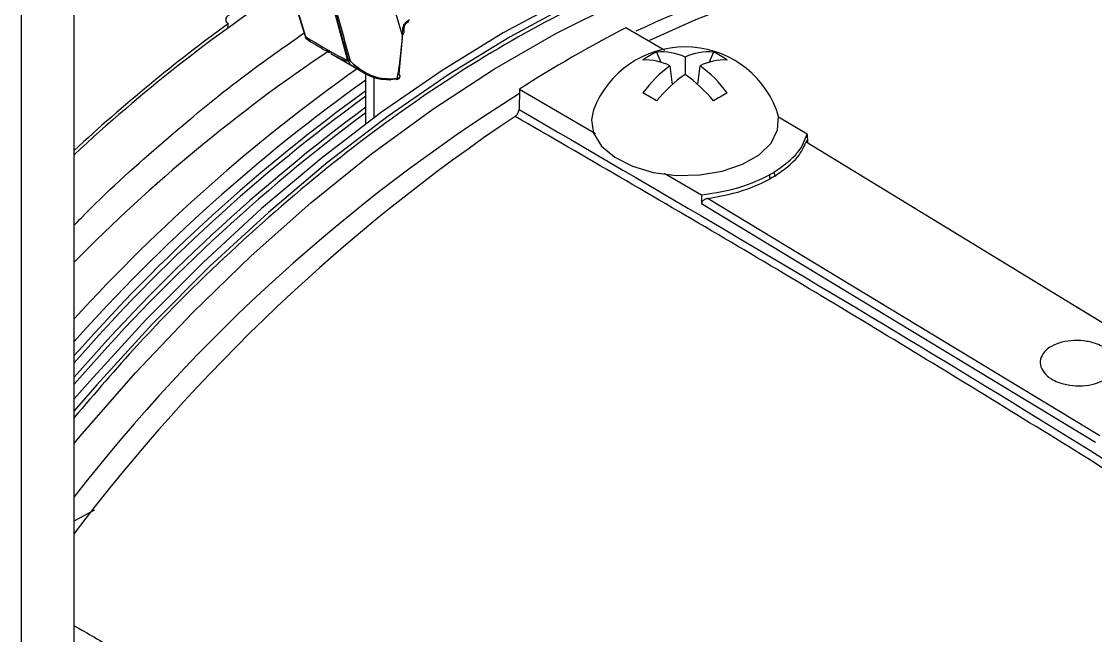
# Model space of a CAD drawing. Extents: x 16.7 to 113.1, y 4.5 to 84.5.
# Drawn here: x 79.954 to 82.658, y 12.36 to 13.907 of the extents above; entities that cross this region are included whole.
import ezdxf

# ---------------------------------------------------------------- set-up
doc = ezdxf.new("R2010")
doc.units = 0
doc.header["$MEASUREMENT"] = 0
doc.layers.add('OBJECT', color=7, linetype='CONTINUOUS')

msp = doc.modelspace()

# ---------------------------------------------------------------- linework, layer by layer
at = {"layer": 'OBJECT'}
for p, q in [((80.0866, 8.0781), (80.0866, 15.4047)), ((79.9537, 8.0014), (79.9537, 15.3279)), ((80.5999, 14.0901), (80.6698, 13.8641)), ((80.67, 13.8682), (80.6017, 14.0889)), ((80.7748, 13.8113), (80.7245, 13.9991)), ((80.7256, 13.9984), (80.7759, 13.8106)), ((80.9125, 13.8741), (80.8794, 13.9865)), ((80.4745, 13.8915), (80.4745, 13.9014)), ((80.9047, 13.7742), (80.9138, 13.8749)), ((80.9132, 13.8885), (80.9125, 13.8741)), ((81.574, 13.8336), (81.4758, 13.8913)), ((80.6723, 13.8624), (80.6696, 13.8646)), ((80.7329, 13.8261), (80.7863, 13.7953)), ((81.5528, 13.8297), (81.5637, 13.8042)), ((81.6963, 13.8297), (81.6854, 13.8042)), ((80.7819, 13.8071), (80.7759, 13.8106)), ((80.7863, 13.7953), (80.8194, 13.7762)), ((81.5928, 13.7484), (81.5867, 13.7954)), ((81.6246, 13.8172), (81.6246, 13.7735)), ((81.6564, 13.7484), (81.6624, 13.7954)), ((80.8205, 13.649), (80.8205, 13.7765)), ((80.8417, 13.6647), (80.8417, 13.7673)), ((80.8812, 13.7608), (80.8973, 13.7622)), ((80.8994, 13.7637), (80.8819, 13.7619)), ((81.2076, 13.7364), (81.2065, 13.6856)), ((81.2076, 13.7364), (81.3991, 13.625)), ((81.932, 13.6234), (81.8598, 13.6658)), ((81.932, 13.6234), (81.9328, 13.6016)), ((81.9296, 13.6035), (82.912, 13.0041)), ((81.572, 13.5245), (81.666, 13.4698)), ((81.8504, 13.5172), (81.8501, 13.5279)), ((81.8374, 13.5206), (81.8376, 13.5098)), ((81.666, 13.4698), (81.6657, 13.4474)), ((82.6582, 12.8461), (81.6657, 13.4474)), ((81.6827, 13.461), (82.6687, 12.8636)), ((82.6108, 13.1879), (82.912, 13.0041)), ((80.0866, 12.6487), (80.1381, 12.6768))]:
    msp.add_line(p, q, dxfattribs=at)
at = {"layer": 'OBJECT', "flags": 128}
for points in [[(82.4751, 14.1825), (82.3438, 14.1992), (82.2077, 14.2031), (82.0672, 14.1943), (81.9229, 14.1727), (81.7755, 14.1384), (81.6256, 14.0916), (81.4738, 14.0325), (81.3207, 13.9612), (81.167, 13.8782), (81.0133, 13.7837), (80.8602, 13.6782), (80.7084, 13.5621), (80.5584, 13.4358), (80.4111, 13.2999), (80.2668, 13.155), (80.1263, 13.0016), (80.0866, 12.9559)], [(82.4921, 14.1727), (82.3608, 14.1894), (82.2246, 14.1934), (82.0841, 14.1845), (81.9399, 14.1629), (81.7925, 14.1286), (81.6426, 14.0818), (81.4908, 14.0227), (81.3377, 13.9514), (81.184, 13.8684), (81.0302, 13.7739), (80.8771, 13.6684), (80.7253, 13.5523), (80.5754, 13.426), (80.428, 13.2901), (80.2838, 13.1452), (80.1433, 12.9918), (80.0866, 12.9263)], [(80.0866, 12.8439), (80.1016, 12.8619), (80.2412, 13.0221), (80.385, 13.1739), (80.5323, 13.3168), (80.6826, 13.4502), (80.8353, 13.5734), (80.9896, 13.686), (81.1449, 13.7874), (81.3005, 13.8772), (81.4559, 13.9551), (81.6102, 14.0207), (81.7628, 14.0737), (81.9131, 14.1139), (82.0605, 14.1412), (82.2043, 14.1553), (82.3438, 14.1563), (82.4786, 14.1442), (82.6079, 14.1189)], [(81.5355, 13.8596), (81.6515, 13.9122), (81.8145, 13.9748), (81.9752, 14.023), (82.1328, 14.0566), (82.2866, 14.0753), (82.4358, 14.0793), (82.5796, 14.0683), (82.7174, 14.0425)], [(80.9172, 13.879), (80.9176, 13.8891), (80.9178, 13.8934)], [(80.8819, 13.7619), (80.8819, 13.7608), (80.8819, 13.7599), (80.8818, 13.7593), (80.8817, 13.759), (80.8816, 13.759), (80.8814, 13.7593), (80.8813, 13.7599), (80.8812, 13.7608)], [(80.8994, 13.7637), (80.8993, 13.7625), (80.8992, 13.7615), (80.899, 13.7609), (80.8987, 13.7605), (80.8985, 13.7605)], [(81.3941, 13.6841), (81.3887, 13.6592), (81.3943, 13.6252), (81.4143, 13.593), (81.4475, 13.5648), (81.4919, 13.5422), (81.5446, 13.5267), (81.6024, 13.5192), (81.6615, 13.5203), (81.7183, 13.5298), (81.7692, 13.5472), (81.811, 13.5714), (81.8412, 13.6008), (81.8577, 13.6336), (81.8595, 13.6677), (81.8551, 13.6841)]]:
    msp.add_lwpolyline(points, dxfattribs=at)
at = {"layer": 'OBJECT'}
for centre, radius, start, end in [((82.3636, 12.0845), 1.994, 90.747, 115.6342), ((82.8667, 10.5957), 4.0722, 123.3411, 133.0546), ((82.9381, 10.5137), 4.1888, 126.0257, 132.9015), ((80.9113, 13.8799), 0.00589, 281.6413, 350.9635), ((80.912, 13.8943), 0.00586, 281.5276, 351.9959), ((82.9535, 11.0219), 3.2275, 117.2472, 122.7474), ((82.9926, 10.4544), 4.0674, 123.8139, 135.5995), ((81.6246, 13.5964), 0.2466, 20.836, 159.164), ((81.6174, 13.6781), 0.1648, 113.0751, 126.9196), ((81.5662, 13.6943), 0.1361, 64.606, 95.6228), ((81.683, 13.6943), 0.1361, 84.3771, 115.394), ((81.6317, 13.6781), 0.1648, 53.0803, 66.9251), ((80.8001, 13.8299), 0.0321, 217.2108, 221.1806), ((80.7871, 13.83), 0.0224, 236.7566, 240.0193), ((80.7988, 13.8156), 0.0238, 196.5003, 238.3694), ((81.5247, 13.6715), 0.1385, 63.4129, 92.5896), ((81.7716, 13.5423), 0.3134, 126.163, 143.8844), ((81.7244, 13.6715), 0.1385, 87.4104, 116.5871), ((81.4775, 13.5423), 0.3134, 36.1156, 53.837), ((83.3481, 10.1867), 4.4119, 125.2908, 137.6675), ((80.8973, 13.7704), 0.01, 277.3788, 351.6796), ((80.8999, 13.7713), 0.00768, 266.7787, 341.9011), ((80.9014, 13.7695), 0.00581, 354.6154, 55.1579), ((81.8417, 13.4667), 0.3759, 125.285, 140.2138), ((81.4074, 13.4667), 0.3759, 39.7861, 54.7152), ((83.4019, 10.1435), 4.4427, 125.5232, 138.2643), ((80.8994, 13.7624), 0.0021, 185.0659, 247.4287), ((83.4397, 10.1125), 4.4678, 125.891, 138.6343), ((83.5377, 10.0282), 4.3704, 122.223, 142.1536), ((83.4596, 10.096), 4.4819, 126.0752, 138.8156), ((80.8943, 12.6062), 1.2829, 59.1157, 60.8897), ((82.355, 12.6059), 1.2832, 119.1105, 120.8841), ((83.5645, 9.9928), 4.6049, 126.5764, 139.0486), ((83.5845, 9.9767), 4.6187, 126.7585, 139.2303), ((83.7744, 9.8343), 4.6198, 123.9188, 142.9616), ((83.4547, 10.7337), 3.2221, 119.8667, 120.128), ((83.4567, 10.7199), 3.2257, 119.8667, 120.1279)]:
    msp.add_arc(centre, radius, start, end, dxfattribs=at)
for centre, major_axis, ratio, start_param, end_param in [((79.3344, 14.5876), (-1.7697, 5.6286), 0.198355, 4.51127, 4.544961), ((80.3926, 14.0619), (0.3822, -0.2512), 0.030867, 5.544506, 6.265171), ((80.4142, 14.0794), (0.3616, -0.2711), 0.058139, 5.832572, 6.304437), ((80.3926, 14.0619), (0.3822, -0.2512), 0.030867, 6.265171, 6.317835), ((80.4142, 14.0794), (0.3616, -0.2711), 0.058139, 0.021251, 0.073915)]:
    msp.add_ellipse(centre, major_axis=major_axis, ratio=ratio, start_param=start_param, end_param=end_param, dxfattribs=at)
for points, knots in [([(82.5373, 14.1487), (82.4624, 14.1612), (82.3125, 14.1863), (82.0689, 14.175), (81.8156, 14.1283), (81.5538, 14.0417), (81.2876, 13.9189), (81.02, 13.7609), (80.7545, 13.5688), (80.4948, 13.3453), (80.2706, 13.1245), (80.139, 12.9705), (80.0866, 12.9091)], [0, 0, 0, 0, 0.10339, 0.207109, 0.310498, 0.413888, 0.517607, 0.620996, 0.724386, 0.828105, 0.931495, 1, 1, 1, 1]), ([(80.5063, 13.9242), (80.505, 13.9248), (80.5018, 13.9264), (80.4953, 13.9276), (80.4877, 13.9273), (80.4803, 13.9255), (80.4741, 13.9221), (80.4696, 13.9177), (80.4675, 13.9127), (80.4681, 13.9078), (80.4707, 13.9039), (80.4734, 13.9021), (80.4745, 13.9014)], [0, 0, 0, 0, 0.073488, 0.179791, 0.286365, 0.393528, 0.501387, 0.609762, 0.718227, 0.826269, 0.933534, 1, 1, 1, 1]), ([(80.9309, 13.9111), (80.929, 13.9101), (80.925, 13.9082), (80.9197, 13.9034), (80.9157, 13.8977), (80.9136, 13.8925), (80.9133, 13.8896), (80.9132, 13.8885)], [0, 0, 0, 0, 0.2190626, 0.4380204, 0.6592172, 0.8799982, 1, 1, 1, 1]), ([(80.9178, 13.8934), (80.9179, 13.8938), (80.9179, 13.8947), (80.9188, 13.8972), (80.9205, 13.9001), (80.9231, 13.9032), (80.9262, 13.9056), (80.9283, 13.9068), (80.9291, 13.907), (80.9291, 13.907)], [0, 0, 0, 0, 0.118171, 0.279891, 0.450068, 0.636773, 0.83173, 0.99664, 1, 1, 1, 1]), ([(80.0866, 13.394), (80.0926, 13.4002), (80.1614, 13.472), (80.2987, 13.5947), (80.4859, 13.752), (80.6094, 13.8387), (80.6654, 13.8781)], [0, 0, 0, 0, 0.032509, 0.374179, 0.715848, 1, 1, 1, 1]), ([(80.9125, 13.8741), (80.9121, 13.8688), (80.9102, 13.8422), (80.9063, 13.805), (80.9012, 13.7744), (80.8994, 13.7637)], [0, 0, 0, 0, 0.139683, 0.698663, 1, 1, 1, 1]), ([(80.6696, 13.8646), (80.6695, 13.8657), (80.6694, 13.8667), (80.6699, 13.8682), (80.67, 13.8682)], [0, 0, 0, 0, 0.980028, 1, 1, 1, 1]), ([(80.6712, 13.863), (80.6862, 13.8537), (80.7061, 13.8415), (80.7258, 13.8305), (80.7306, 13.8278)], [0, 0, 0, 0, 0.755923, 1, 1, 1, 1]), ([(80.8819, 13.7619), (80.8727, 13.7623), (80.8491, 13.7633), (80.8151, 13.779), (80.7928, 13.7964), (80.7828, 13.8062), (80.782, 13.807), (80.7819, 13.8071)], [0, 0, 0, 0, 0.244744, 0.626729, 0.967928, 0.996144, 1, 1, 1, 1]), ([(80.7819, 13.8071), (80.782, 13.807), (80.7829, 13.806), (80.7858, 13.8029), (80.7958, 13.7927), (80.8166, 13.7763), (80.8477, 13.7614), (80.8711, 13.761), (80.8812, 13.7608)], [0, 0, 0, 0, 0.003659, 0.034965, 0.112488, 0.381452, 0.732442, 1, 1, 1, 1]), ([(81.1965, 13.6679), (81.1977, 13.6688), (81.1995, 13.6702), (81.2016, 13.6727), (81.203, 13.6747), (81.2042, 13.6769), (81.2052, 13.6792), (81.2062, 13.6822), (81.2064, 13.6842), (81.2065, 13.6856)], [0, 0, 0, 0, 0.22696, 0.339217, 0.451476, 0.56373, 0.675988, 0.788244, 1, 1, 1, 1]), ([(81.2065, 13.6856), (81.5551, 13.482), (82.2524, 13.0747), (83.2962, 12.4186), (84.3378, 11.7329), (85.029, 11.2467), (85.3746, 11.0036)], [0, 0, 0, 0, 0.25003, 0.500058, 0.750055, 1, 1, 1, 1]), ([(85.3634, 10.9868), (85.1991, 11.1032), (84.8648, 11.3401), (84.3539, 11.6911), (83.8255, 12.0456), (83.2952, 12.3916), (82.7676, 12.7265), (82.2473, 13.0477), (81.7232, 13.3629), (81.3725, 13.566), (81.1965, 13.6679)], [0, 0, 0, 0, 0.118989, 0.241992, 0.369009, 0.500039, 0.623805, 0.748387, 0.873785, 1, 1, 1, 1]), ([(81.8501, 13.5279), (81.872, 13.5436), (81.9125, 13.5726), (81.9259, 13.6074), (81.932, 13.6234)], [0, 0, 0, 0, 0.541514, 1, 1, 1, 1]), ([(81.9296, 13.6035), (81.9299, 13.6042), (81.9303, 13.6054), (81.9309, 13.6064), (81.9314, 13.6069), (81.9319, 13.6069), (81.9323, 13.606), (81.9326, 13.6041), (81.9327, 13.6026), (81.9328, 13.6016)], [0, 0, 0, 0, 0.152075, 0.292239, 0.422142, 0.539512, 0.75246, 0.836113, 1, 1, 1, 1]), ([(81.8504, 13.5172), (81.8723, 13.5329), (81.9092, 13.5593), (81.9237, 13.5908), (81.9296, 13.6035)], [0, 0, 0, 0, 0.593383, 1, 1, 1, 1]), ([(81.666, 13.4698), (81.7004, 13.4753), (81.7639, 13.4854), (81.8143, 13.5095), (81.8374, 13.5206)], [0, 0, 0, 0, 0.54186, 1, 1, 1, 1]), ([(81.6827, 13.461), (81.7167, 13.4675), (81.7739, 13.4785), (81.8192, 13.5008), (81.8376, 13.5098)], [0, 0, 0, 0, 0.593401, 1, 1, 1, 1]), ([(81.6827, 13.461), (81.6815, 13.4608), (81.6791, 13.4604), (81.6758, 13.4592), (81.673, 13.4578), (81.6699, 13.4557), (81.6677, 13.4533), (81.6661, 13.4503), (81.6659, 13.4485), (81.6657, 13.4474)], [0, 0, 0, 0, 0.152075, 0.292239, 0.422142, 0.539512, 0.75246, 0.836113, 1, 1, 1, 1]), ([(82.682, 13.0048), (82.6737, 13.0009), (82.657, 12.993), (82.6252, 12.9882), (82.5927, 12.9896), (82.5659, 12.9966), (82.5436, 13.0076), (82.5268, 13.0222), (82.5178, 13.0415), (82.5197, 13.0614), (82.5309, 13.0773), (82.5487, 13.0904), (82.5723, 13.0998), (82.6037, 13.1042), (82.6363, 13.1021), (82.6631, 13.0946), (82.6854, 13.0834), (82.7022, 13.069), (82.7113, 13.0504), (82.7093, 13.0313), (82.6984, 13.0156), (82.6867, 13.0079), (82.682, 13.0048)], [0, 0, 0, 0, 0.053651, 0.107302, 0.16095, 0.214596, 0.24995, 0.303685, 0.357419, 0.411167, 0.464871, 0.499999, 0.553585, 0.60717, 0.66081, 0.714534, 0.75005, 0.803721, 0.857393, 0.911044, 0.96469, 1, 1, 1, 1]), ([(80.0866, 12.3845), (80.1204, 12.365), (80.2283, 12.3027), (80.4111, 12.197), (80.6443, 12.0623), (80.8784, 11.9268), (81.1043, 11.7959), (81.2464, 11.7137), (81.3128, 11.6753)], [0, 0, 0, 0, 0.083773, 0.267021, 0.450258, 0.655967, 0.839215, 1, 1, 1, 1])]:
    msp.add_open_spline(points, degree=3, knots=knots, dxfattribs=at)

doc.saveas('drawing.dxf')
